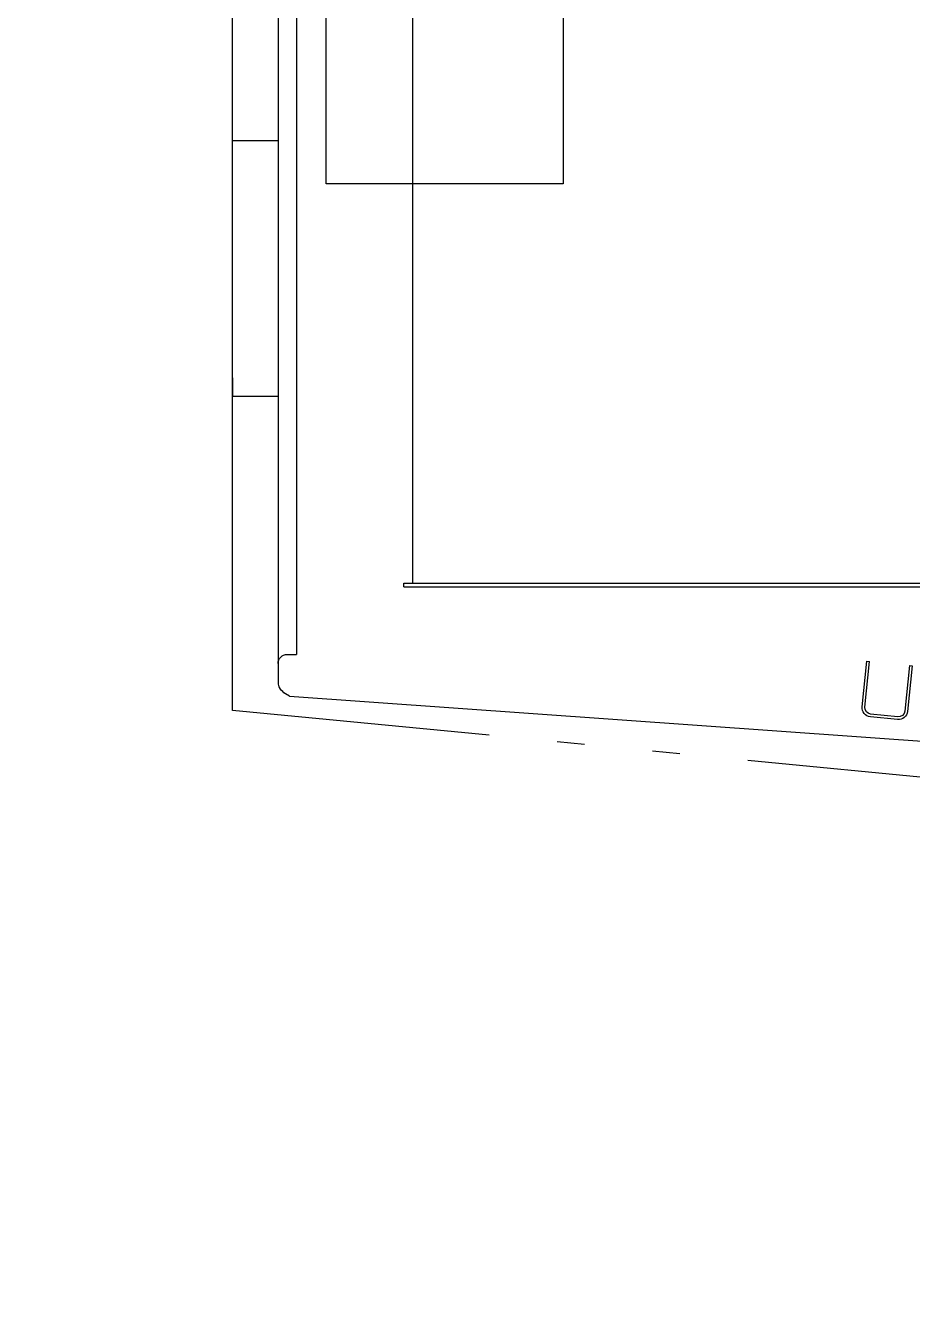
# Model space of a CAD drawing. Extents: x 39751 to 116307, y -36149 to -14965.
# Drawn here: x 43329 to 44302, y -34746 to -33343 of the extents above; entities that cross this region are included whole.
import ezdxf

# ---------------------------------------------------------------- set-up
doc = ezdxf.new("R2010")
doc.units = 0
doc.header["$LTSCALE"] = 1500
for name, pattern in [('ACAD_ISO12W100', [21, 12, -3, 0, -3, 0, -3]), ('CENTER', [1.32, 1.2, -0.05, 0.02, -0.05]), ('PHANTOM', [0.95, 0.76, -0.05, 0.02, -0.05, 0.02, -0.05])]:
    doc.linetypes.add(name, pattern=pattern)
for name, color, linetype in [('1', 1, 'CENTER'), ('confine8', 1, 'PHANTOM'), ('confinea', 3, 'Continuous')]:
    doc.layers.add(name, color=color, linetype=linetype)
doc.layers.add('AM_0', color=7, linetype='Continuous', lineweight=30)
doc.styles.get("Standard").update_dxf_attribs({"font": 'gbenor.shx', "width": 0.9, "bigfont": 'gbcbig.shx'})
doc.dimstyles.get("Standard").update_dxf_attribs({"dimtxt": 3.5, "dimasz": 3, "dimexe": 1, "dimexo": 0, "dimgap": 1, "dimtad": 1, "dimdec": 0, "dimdsep": 46, "dimtxsty": 'Standard', "dimblk": 'CLOSED', "dimcen": 0, "dimadec": 0, "dimazin": 2, "dimtfac": 1, "dimtdec": 0, "dimtofl": 0, "dimtmove": 2, "dimatfit": 3, "dimldrblk": 'NONE', "dimfxl": 0.18, "dimtolj": 1, "dimtzin": 0, "dimarcsym": 0})

msp = doc.modelspace()

# ---------------------------------------------------------------- linework, layer by layer
for p, q in [((43605.7, -31859), (43605.7, -33559)), ((43753.6, -33954.4), (43753.6, -33249)), ((43625.7, -33276.2), (43625.7, -34032.6)), ((43555.7, -33729), (43555.7, -33469)), ((43605.7, -33469), (43555.7, -33469)), ((43605.7, -33559), (43605.7, -34042.6)), ((43555.7, -33729), (43555.7, -33749)), ((43555.7, -33749), (43605.7, -33749)), ((43743.6, -33954.4), (44479.1, -33954.2)), ((43743.6, -33958.4), (43743.6, -33954.4)), ((43743.6, -33958.4), (44479.1, -33958.2)), ((43605.7, -34042.6), (43605.7, -34063.6)), ((43605.7, -34042.6), (43605.7, -34063.6)), ((43615.6, -34032.6), (43625.7, -34032.6)), ((43615.7, -34032.6), (43625.7, -34032.6)), ((44246.7, -34090), (44251.8, -34040)), ((44249.6, -34090.3), (44254.8, -34040.3)), ((44251.8, -34040), (44254.8, -34040.3)), ((44298.5, -34044.8), (44293.4, -34094.8)), ((44301.5, -34045.1), (44296.4, -34095.1)), ((44298.5, -34044.8), (44301.5, -34045.1)), ((43607.4, -34069.3), (43607.5, -34069.4)), ((43607.5, -34069.5), (43607.5, -34069.4)), ((44285.7, -34101), (44255.9, -34098)), ((44285.4, -34104), (44255.6, -34101))]:
    msp.add_line(p, q)
msp.add_lwpolyline([(43618.2, -34078.3), (43613.7, -34075.8), (43612.1, -34074.6), (43610.8, -34073.4), (43609.5, -34072), (43608.3, -34070.6), (43607.5, -34069.5)])
for end in [214.245, 214.2408]:
    msp.add_arc((43615.7, -34063.6), 10.1, 180.0147, end)
at = {"extrusion": (0, 0, -1)}
for centre, major_axis, ratio, start_param, end_param in [((43615.7, -34042.6), (-5.6, 8.33), 0.996144, 5.306366, 6.873582), ((43615.7, -34042.6), (-5.6, 8.33), 0.996144, 5.306366, 6.873582), ((44256.6, -34091), (-1.01, -9.99), 0.996233, 0.001025, 1.571821), ((44256.6, -34091), (-0.71, -6.99), 0.996233, 0.001025, 1.571821), ((44286.4, -34094), (-1.01, -9.99), 0.996233, 4.713414, 6.28421), ((44286.4, -34094), (-0.71, -6.99), 0.996233, 4.713414, 6.28421)]:
    msp.add_ellipse(centre, major_axis=major_axis, ratio=ratio, start_param=start_param, end_param=end_param, dxfattribs=at)
at = {"layer": '1'}
msp.add_lwpolyline([(43658.6, -32047.9), (43918.6, -32047.9), (43918.6, -33516.2), (43658.6, -33516.2)], close=True, dxfattribs=at)
at = {"layer": 'AM_0'}
msp.add_line((43618.2, -34078.3), (45255.7, -34195), dxfattribs=at)
at = {"layer": 'confine8'}
msp.add_line((45255.7, -34259), (43555.7, -34094), dxfattribs=at)
at = {"layer": 'confinea', "color": 1, "linetype": 'ACAD_ISO12W100'}
for p in [(43555.7, -34074), (43555.7, -34094)]:
    msp.add_line(p, (43555.7, -32759), dxfattribs=at)

# ---------------------------------------------------------------- leaders
at = {"layer": 'confinea', "annotation_type": 0, "has_hookline": 1, "hookline_direction": 0}
for points, text_width in [([(43794.7, -32678.7), (40274.5, -34190.7), (39750.5, -35075), (39900.5, -35075)], 3806.5), ([(44975.9, -33701.7), (43802, -35939.5), (44732.9, -35934.8)], 4073.8)]:
    msp.add_leader(points, dimstyle='Standard', override={"dimscale": 50, "dimgap": 1, "dimtad": 0, "dimldrblk": 'DotBlank', "dimarcsym": 1}, dxfattribs=dict(at, text_width=text_width))

doc.saveas('drawing.dxf')
